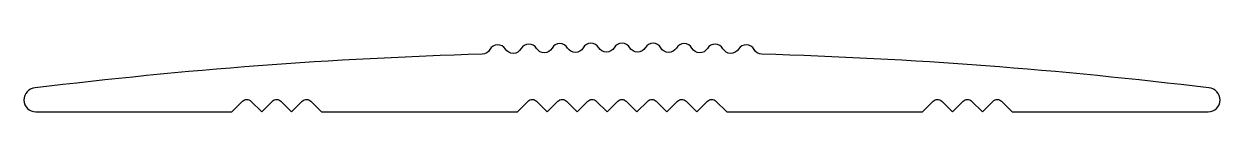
# Model space of a CAD drawing. Extents: x 156.6 to 196.6, y 236.7 to 239.
import ezdxf

# ---------------------------------------------------------------- set-up
doc = ezdxf.new("R2010")
doc.units = 0
doc.layers.get('0').update_dxf_attribs({"linetype": 'CONTINUOUS'})

msp = doc.modelspace()

# ---------------------------------------------------------------- linework, layer by layer
msp.add_lwpolyline([(173.503, 237.07, -0.414214), (173.786, 237.07), (174.145, 236.712), (174.503, 237.07, -0.414214), (174.786, 237.07), (175.145, 236.712), (175.503, 237.07, -0.414214), (175.786, 237.07), (176.145, 236.712), (176.503, 237.07, -0.414214), (176.786, 237.07), (177.145, 236.712), (177.503, 237.07, -0.414214), (177.786, 237.07), (178.145, 236.712), (178.503, 237.07, -0.414214), (178.786, 237.07), (179.145, 236.712), (179.503, 237.07, -0.414214), (179.786, 237.07), (180.145, 236.712), (186.695, 236.712), (187.053, 237.07, -0.414214), (187.336, 237.07), (187.695, 236.712), (188.053, 237.07, -0.414214), (188.336, 237.07), (188.695, 236.712), (189.053, 237.07, -0.414214), (189.336, 237.07), (189.695, 236.712), (196.245, 236.712, 0.969902), (196.269, 237.511, 0.023303), (181.316, 238.644, -0.267517), (181.061, 238.801, 0.578426), (180.541, 238.814, -0.576276), (180.022, 238.826, 0.578426), (179.502, 238.836, -0.576276), (178.983, 238.844, 0.578426), (178.463, 238.851, -0.576276), (177.944, 238.856, 0.578426), (177.424, 238.86, -0.576276), (176.905, 238.861, 0.268382), (176.645, 239.012, 0.268382), (176.384, 238.861, -0.576276), (175.865, 238.86, 0.578426), (175.345, 238.856, -0.576276), (174.826, 238.851, 0.578426), (174.306, 238.844, -0.576276), (173.787, 238.836, 0.578426), (173.267, 238.826, -0.576276), (172.748, 238.814, 0.578426), (172.228, 238.801, -0.267517), (171.973, 238.644, 0.023303), (157.02, 237.511, 0.969902), (157.045, 236.712), (163.595, 236.712), (163.953, 237.07, -0.414214), (164.236, 237.07), (164.595, 236.712), (164.953, 237.07, -0.414214), (165.236, 237.07), (165.595, 236.712), (165.953, 237.07, -0.414214), (166.236, 237.07), (166.595, 236.712), (173.145, 236.712)], format="xyb", close=True)

doc.saveas('drawing.dxf')
